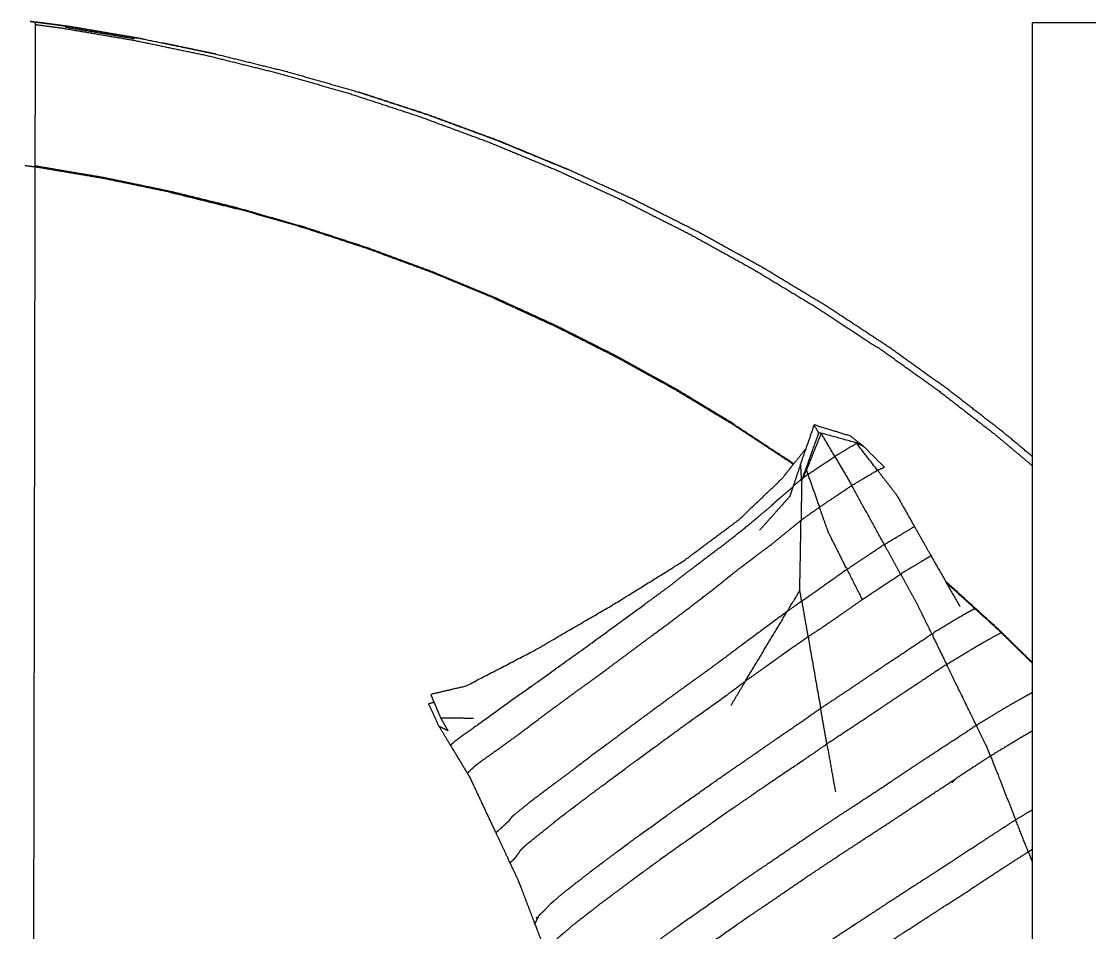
# Model space of a CAD drawing. Header units: millimetres. Extents: x 3429 to 24139, y -631 to 9878.
# Drawn here: x 8386.3 to 8445.8, y 3703 to 3753.8 of the extents above; entities that cross this region are included whole.
import ezdxf

# ---------------------------------------------------------------- set-up
doc = ezdxf.new("R2010")
doc.units = ezdxf.units.MM
doc.layers.add('multid_gorunus_3', color=23, linetype='Continuous', lineweight=13)
doc.layers.add('multid_gorunus_4', color=15, linetype='Continuous', lineweight=9)

# ---------------------------------------------------------------- blocks, each defined once
blk = doc.blocks.new('grup-2')
at = {"layer": 'multid_gorunus_3', "lineweight": -3}
for points, degree, knots in [([(2043.982, 6217.144), (2044.398, 6217.144), (2045.023, 6217.144), (2045.857, 6217.144), (2046.482, 6217.144), (2047.107, 6217.144), (2047.94, 6217.144), (2048.565, 6217.144), (2048.982, 6217.144)], 3, [0, 0, 0, 0, 0.75, 1.125, 1.5, 1.875, 2.25, 3, 3, 3, 3]), ([(2048.982, 6217.144), (2048.982, 6216.155), (2048.982, 6213.761), (2048.982, 6208.959), (2048.982, 6202.868), (2048.982, 6195.487), (2048.982, 6186.836), (2048.982, 6176.969), (2048.982, 6165.969), (2048.982, 6153.941), (2048.982, 6141.024), (2048.982, 6127.365), (2048.982, 6113.136), (2048.982, 6098.504), (2048.982, 6083.653), (2048.982, 6068.742), (2048.982, 6053.94), (2048.982, 6039.26), (2048.982, 6024.58), (2048.982, 6005.778), (2048.982, 5990.869), (2048.982, 5976.016), (2048.982, 5961.387), (2048.982, 5947.155), (2048.982, 5933.498), (2048.982, 5920.578), (2048.982, 5947.227), (2048.982, 5936.226), (2048.982, 5926.36), (2048.982, 5917.707), (2048.982, 5910.327), (2048.982, 5904.236), (2048.982, 5899.433), (2048.982, 5897.04), (2048.982, 5896.051)], 3, [200, 200, 200, 200, 215.285175, 230.934783, 246.910875, 263.16962, 279.661789, 296.333468, 313.127007, 329.982146, 346.837285, 363.630824, 380.302503, 396.794672, 413.053417, 429.029509, 444.679117, 459.964292, 475.249467, 490.899075, 506.875167, 523.133912, 539.62608, 556.29776, 573.091299, 589.946438, 606.801576, 623.595115, 640.266795, 656.758963, 673.017709, 688.9938, 704.643409, 719.928583, 719.928583, 719.928583, 719.928583]), ([(2177.441, 6078.846), (2177.753, 6078.882), (2178.066, 6078.918), (2178.353, 6079.02), (2178.641, 6079.123), (2178.895, 6079.284), (2179.148, 6079.445), (2179.36, 6079.656), (2179.572, 6079.868), (2179.733, 6080.121), (2179.895, 6080.374), (2179.998, 6080.661), (2180.101, 6080.949), (2180.138, 6081.261), (2180.174, 6081.574), (2179.908, 6143.349), (2179.96, 6195.118), (2179.924, 6195.431), (2179.889, 6195.744), (2179.786, 6196.031), (2179.684, 6196.318), (2179.523, 6196.572), (2179.361, 6196.826), (2179.15, 6197.038), (2178.939, 6197.249), (2178.685, 6197.411), (2178.432, 6197.573), (2178.145, 6197.676), (2177.858, 6197.779), (2177.545, 6197.815), (2177.233, 6197.852), (2142.963, 6197.886), (2108.694, 6197.92), (2108.381, 6197.885), (2108.068, 6197.849), (2107.781, 6197.746), (2107.494, 6197.644), (2107.24, 6197.483), (2106.986, 6197.322), (2106.774, 6197.11), (2106.563, 6196.899), (2106.401, 6196.646), (2106.24, 6196.392), (2106.136, 6196.105), (2106.033, 6195.818), (2105.997, 6195.505), (2105.96, 6195.193), (2106.246, 6153.417), (2106.174, 6081.648), (2106.21, 6081.335), (2106.246, 6081.023), (2106.348, 6080.735), (2106.451, 6080.448), (2106.612, 6080.194), (2106.773, 6079.941), (2106.984, 6079.729), (2107.196, 6079.517), (2107.449, 6079.355), (2107.702, 6079.194), (2107.989, 6079.091), (2108.277, 6078.988), (2108.589, 6078.951), (2108.902, 6078.915), (2143.171, 6078.88), (2177.441, 6078.846)], 2, [-16, -16, -16, -15, -15, -14, -14, -13, -13, -12, -12, -11, -11, -10, -10, -9, -9, -8, -8, -7, -7, -6, -6, -5, -5, -4, -4, -3, -3, -2, -2, -1, -1, 0, 0, 1, 1, 2, 2, 3, 3, 4, 4, 5, 5, 6, 6, 7, 7, 8, 8, 9, 9, 10, 10, 11, 11, 12, 12, 13, 13, 14, 14, 15, 15, 16, 16, 16]), ([(2177.441, 6078.846), (2177.753, 6078.882), (2178.066, 6078.918), (2178.353, 6079.02), (2178.641, 6079.123), (2178.895, 6079.284), (2179.148, 6079.445), (2179.36, 6079.656), (2179.572, 6079.868), (2179.733, 6080.121), (2179.895, 6080.374), (2179.998, 6080.661), (2180.101, 6080.949), (2180.138, 6081.261), (2180.174, 6081.574), (2179.908, 6143.349), (2179.96, 6195.118), (2179.924, 6195.431), (2179.889, 6195.744), (2179.786, 6196.031), (2179.684, 6196.318), (2179.523, 6196.572), (2179.361, 6196.826), (2179.15, 6197.038), (2178.939, 6197.249), (2178.685, 6197.411), (2178.432, 6197.573), (2178.145, 6197.676), (2177.858, 6197.779), (2177.545, 6197.815), (2177.233, 6197.852), (2142.963, 6197.886), (2108.694, 6197.92), (2108.381, 6197.885), (2108.068, 6197.849), (2107.781, 6197.746), (2107.494, 6197.644), (2107.24, 6197.483), (2106.986, 6197.322), (2106.774, 6197.11), (2106.563, 6196.899), (2106.401, 6196.646), (2106.24, 6196.392), (2106.136, 6196.105), (2106.033, 6195.818), (2105.997, 6195.505), (2105.96, 6195.193), (2106.246, 6153.417), (2106.174, 6081.648), (2106.21, 6081.335), (2106.246, 6081.023), (2106.348, 6080.735), (2106.451, 6080.448), (2106.612, 6080.194), (2106.773, 6079.941), (2106.984, 6079.729), (2107.196, 6079.517), (2107.449, 6079.355), (2107.702, 6079.194), (2107.989, 6079.091), (2108.277, 6078.988), (2108.589, 6078.951), (2108.902, 6078.915), (2143.171, 6078.88), (2177.441, 6078.846)], 2, [-16, -16, -16, -15, -15, -14, -14, -13, -13, -12, -12, -11, -11, -10, -10, -9, -9, -8, -8, -7, -7, -6, -6, -5, -5, -4, -4, -3, -3, -2, -2, -1, -1, 0, 0, 1, 1, 2, 2, 3, 3, 4, 4, 5, 5, 6, 6, 7, 7, 8, 8, 9, 9, 10, 10, 11, 11, 12, 12, 13, 13, 14, 14, 15, 15, 16, 16, 16]), ([(2058.348, 6193.532), (2058.491, 6193.645), (2058.634, 6193.758), (2058.866, 6193.941), (2059.097, 6194.124), (2060.11, 6194.433), (2061.123, 6194.743), (2061.496, 6193.669), (2061.869, 6192.595), (2062.077, 6191.968), (2062.284, 6191.341), (2062.38, 6191.051), (2062.476, 6190.761)], 2, [0, 0, 0, 1, 1, 2, 2, 3, 3, 4, 4, 5, 5, 6, 6, 6]), ([(2061.761, 6191.767), (2061.31, 6193.029), (2060.858, 6194.292), (2060.991, 6194.517), (2061.123, 6194.743)], 2, [0, 0, 0, 1, 1, 2, 2, 2]), ([(2058.73, 6193.725), (2058.756, 6193.738), (2058.781, 6193.751), (2059.754, 6194.017), (2060.727, 6194.282), (2060.793, 6194.287), (2060.858, 6194.292)], 2, [0, 0, 0, 1, 1, 2, 2, 3, 3, 3]), ([(2059.97, 6192.987), (2060.615, 6192.555), (2061.26, 6192.123), (2061.364, 6192.053), (2061.469, 6191.984), (2061.511, 6192.103), (2061.553, 6192.222), (2061.14, 6193.252), (2060.727, 6194.282), (2060.349, 6193.635), (2059.97, 6192.987)], 2, [0, 0, 0, 1, 1, 2, 2, 3, 3, 4, 4, 5, 5, 5]), ([(2058.787, 6193.694), (2059.379, 6193.341), (2059.97, 6192.987), (2059.497, 6192.178), (2059.024, 6191.369), (2058.31, 6191.795), (2057.596, 6192.222), (2058.174, 6192.968), (2058.753, 6193.714)], 2, [0, 0, 0, 1, 1, 2, 2, 3, 3, 4, 4, 4]), ([(2057.596, 6192.222), (2057.066, 6191.538), (2056.536, 6190.854), (2056.035, 6189.97), (2055.534, 6189.085), (2055.071, 6188.269), (2054.609, 6187.452), (2053.812, 6186.045), (2053.015, 6184.637)], 2, [0, 0, 0, 1, 1, 2, 2, 3, 3, 4, 4, 4]), ([(2057.596, 6192.222), (2057.451, 6192.284), (2057.305, 6192.346), (2057.258, 6192.369), (2057.21, 6192.392)], 2, [0, 0, 0, 1, 1, 2, 2, 2]), ([(2061.469, 6191.984), (2061.519, 6191.948), (2061.57, 6191.912), (2061.656, 6191.848), (2061.743, 6191.785), (2061.648, 6192.004), (2061.553, 6192.222)], 2, [0, 0, 0, 1, 1, 2, 2, 3, 3, 3]), ([(2062.284, 6191.34), (2062.284, 6191.34), (2062.284, 6191.341), (2062.08, 6191.509), (2061.876, 6191.677), (2061.847, 6191.702), (2061.819, 6191.728), (2061.844, 6192.162), (2061.869, 6192.595)], 2, [10.997936, 10.997936, 10.997936, 11, 11, 12, 12, 13, 13, 14, 14, 14]), ([(2081.5, 6177.709), (2081.702, 6178.061), (2081.903, 6178.414), (2082.183, 6179.079), (2082.464, 6179.744), (2081.48, 6179.975), (2080.496, 6180.205), (2078.589, 6181.196), (2076.682, 6182.186), (2074.458, 6183.48), (2072.235, 6184.775), (2070.325, 6185.961), (2068.414, 6187.147), (2066.857, 6188.31), (2065.299, 6189.473), (2064.096, 6190.619), (2062.893, 6191.766), (2062.582, 6192.158), (2062.271, 6192.55)], 2, [-6, -6, -6, -5, -5, -4, -4, -3, -3, -2, -2, -1, -1, 0, 0, 1, 1, 2, 2, 2.42056, 2.42056, 2.42056]), ([(2061.813, 6191.623), (2061.831, 6190.528), (2061.85, 6189.433), (2061.774, 6189.489), (2061.698, 6189.544), (2061.261, 6189.855), (2060.824, 6190.165), (2059.924, 6190.767), (2059.024, 6191.369)], 2, [0, 0, 0, 1, 1, 2, 2, 3, 3, 4, 4, 4]), ([(2056.307, 6186.434), (2056.76, 6187.257), (2057.213, 6188.08), (2058.118, 6189.724), (2059.024, 6191.369)], 2, [0, 0, 0, 1, 1, 2, 2, 2]), ([(2076.931, 6180.131), (2076.7, 6180.298), (2076.469, 6180.466), (2074.788, 6181.675), (2073.107, 6182.884), (2071.795, 6183.844), (2070.483, 6184.805), (2069.856, 6185.265), (2069.228, 6185.725), (2068.553, 6186.25), (2067.878, 6186.774), (2066.909, 6187.508), (2065.941, 6188.241), (2065.348, 6188.714), (2064.755, 6189.186), (2064.177, 6189.671), (2063.598, 6190.155), (2063.404, 6190.338), (2063.209, 6190.521), (2062.756, 6190.903), (2062.303, 6191.285)], 2, [0, 0, 0, 1, 1, 2, 2, 3, 3, 4, 4, 5, 5, 6, 6, 7, 7, 8, 8, 9, 9, 9.968291, 9.968291, 9.968291]), ([(2057.213, 6188.08), (2057.703, 6187.753), (2058.193, 6187.426), (2058.741, 6187.059), (2059.288, 6186.693), (2059.808, 6187.73), (2060.328, 6188.767), (2060.576, 6189.466), (2060.824, 6190.165)], 2, [0, 0, 0, 1, 1, 2, 2, 3, 3, 4, 4, 4]), ([(2057.213, 6188.08), (2056.847, 6188.3), (2056.48, 6188.52), (2056.007, 6188.802), (2055.534, 6189.085)], 2, [0, 0, 0, 1, 1, 2, 2, 2]), ([(2059.288, 6186.693), (2060.351, 6185.942), (2061.413, 6185.191), (2061.538, 6185.106), (2061.664, 6185.02), (2061.737, 6184.972), (2061.811, 6184.923), (2061.864, 6185.221), (2061.916, 6185.519), (2061.883, 6187.476), (2061.85, 6189.433)], 2, [0, 0, 0, 1, 1, 2, 2, 3, 3, 4, 4, 5, 5, 5]), ([(2080.426, 6175.35), (2080.184, 6175.574), (2079.941, 6175.798), (2079.905, 6175.827), (2079.868, 6175.855), (2079.841, 6175.875), (2079.814, 6175.894), (2079.527, 6176.101), (2079.239, 6176.307), (2078.412, 6176.901), (2077.585, 6177.496), (2077.018, 6177.926), (2076.451, 6178.356), (2075.624, 6178.968), (2074.797, 6179.579), (2074.038, 6180.129), (2073.279, 6180.678), (2072.426, 6181.312), (2071.572, 6181.945), (2070.822, 6182.503), (2070.072, 6183.06), (2069.453, 6183.519), (2068.834, 6183.979), (2067.89, 6184.701), (2066.945, 6185.424), (2066.139, 6186.066), (2065.333, 6186.708), (2064.834, 6187.084), (2064.335, 6187.46), (2063.961, 6187.738), (2063.587, 6188.016), (2062.941, 6188.54), (2062.295, 6189.064), (2062.093, 6189.23), (2061.891, 6189.396), (2061.87, 6189.415), (2061.85, 6189.433)], 2, [5, 5, 5, 6, 6, 7, 7, 8, 8, 9, 9, 10, 10, 11, 11, 12, 12, 13, 13, 14, 14, 15, 15, 16, 16, 17, 17, 18, 18, 19, 19, 20, 20, 21, 21, 22, 22, 23, 23, 23]), ([(2054.609, 6187.452), (2054.909, 6187.273), (2055.208, 6187.094), (2055.757, 6186.764), (2056.307, 6186.434), (2055.853, 6185.611), (2055.4, 6184.787), (2054.986, 6183.941), (2054.573, 6183.096)], 2, [0, 0, 0, 1, 1, 2, 2, 3, 3, 4, 4, 4]), ([(2059.288, 6186.693), (2058.865, 6185.851), (2058.443, 6185.008), (2058.11, 6185.231), (2057.778, 6185.454), (2057.042, 6185.944), (2056.307, 6186.434)], 2, [0, 0, 0, 1, 1, 2, 2, 3, 3, 3]), ([(2053.759, 6185.951), (2053.699, 6185.901), (2053.639, 6185.85), (2052.263, 6184.602), (2050.888, 6183.354), (2049.935, 6182.418), (2048.982, 6181.483)], 2, [4.957788, 4.957788, 4.957788, 5, 5, 6, 6, 6.720742, 6.720742, 6.720742]), ([(2061.811, 6184.923), (2061.916, 6184.85), (2062.02, 6184.778), (2062.318, 6184.565), (2062.616, 6184.353), (2062.266, 6184.936), (2061.916, 6185.519)], 2, [0, 0, 0, 1, 1, 2, 2, 3, 3, 3]), ([(2058.443, 6185.008), (2059.089, 6184.552), (2059.735, 6184.095), (2060.278, 6183.726), (2060.821, 6183.357), (2061.141, 6183.145), (2061.46, 6182.934), (2061.109, 6180.945), (2060.758, 6178.956)], 2, [0, 0, 0, 1, 1, 2, 2, 3, 3, 4, 4, 4]), ([(2052.16, 6184.508), (2052.339, 6184.414), (2052.517, 6184.32), (2052.619, 6184.264), (2052.721, 6184.207), (2052.756, 6184.187), (2052.792, 6184.167), (2052.851, 6184.131), (2052.91, 6184.095), (2053.742, 6183.596), (2054.573, 6183.096), (2054.159, 6182.249), (2053.745, 6181.402), (2053.138, 6181.768), (2052.53, 6182.133), (2052.257, 6182.298), (2051.984, 6182.464), (2051.82, 6182.557), (2051.656, 6182.649), (2051.186, 6182.911), (2050.716, 6183.173), (2050.712, 6183.175), (2050.708, 6183.177)], 2, [1.64116, 1.64116, 1.64116, 2, 2, 3, 3, 4, 4, 5, 5, 6, 6, 7, 7, 8, 8, 9, 9, 10, 10, 11, 11, 11.05177, 11.05177, 11.05177]), ([(2062.616, 6184.353), (2063.844, 6183.446), (2065.072, 6182.539), (2065.927, 6181.898), (2066.782, 6181.257), (2067.414, 6180.805), (2068.046, 6180.353), (2068.897, 6179.732), (2069.747, 6179.111), (2070.359, 6178.657), (2070.971, 6178.203), (2071.442, 6177.854), (2071.912, 6177.504), (2072.709, 6176.912), (2073.505, 6176.32), (2074.156, 6175.826), (2074.806, 6175.331), (2075.272, 6174.986), (2075.737, 6174.642), (2076.329, 6174.191), (2076.922, 6173.74), (2077.38, 6173.374), (2077.837, 6173.008), (2077.918, 6172.932), (2077.998, 6172.856), (2078.009, 6172.834), (2078.02, 6172.812), (2078.073, 6172.74), (2078.127, 6172.669), (2078.48, 6172.347), (2078.834, 6172.026)], 2, [0, 0, 0, 1, 1, 2, 2, 3, 3, 4, 4, 5, 5, 6, 6, 7, 7, 8, 8, 9, 9, 10, 10, 11, 11, 12, 12, 13, 13, 14, 14, 15, 15, 15]), ([(2060.407, 6176.966), (2060.582, 6177.961), (2060.758, 6178.956), (2059.947, 6179.493), (2059.137, 6180.03), (2058.345, 6180.567), (2057.554, 6181.105), (2057.263, 6181.301), (2056.973, 6181.498), (2056.868, 6181.567), (2056.763, 6181.636), (2056.644, 6181.714), (2056.524, 6181.793), (2055.549, 6182.444), (2054.573, 6183.096)], 2, [0, 0, 0, 1, 1, 2, 2, 3, 3, 4, 4, 5, 5, 6, 6, 7, 7, 7]), ([(2061.46, 6182.934), (2061.913, 6182.619), (2062.365, 6182.304), (2063.658, 6181.384), (2064.95, 6180.464), (2065.357, 6179.785), (2065.764, 6179.106)], 2, [0, 0, 0, 1, 1, 2, 2, 3, 3, 3]), ([(2051.298, 6176.298), (2051.397, 6176.549), (2051.497, 6176.801), (2051.793, 6177.408), (2052.09, 6178.015), (2052.918, 6179.709), (2053.745, 6181.402)], 2, [0, 0, 0, 1, 1, 2, 2, 3, 3, 3]), ([(2053.745, 6181.402), (2054.459, 6180.926), (2055.172, 6180.45), (2055.556, 6180.198), (2055.941, 6179.946), (2056.278, 6179.724), (2056.615, 6179.502), (2057.457, 6178.932), (2058.299, 6178.362), (2058.4, 6178.295), (2058.501, 6178.229), (2059.454, 6177.598), (2060.407, 6176.966), (2060.171, 6175.632), (2059.936, 6174.297)], 2, [0, 0, 0, 1, 1, 2, 2, 3, 3, 4, 4, 5, 5, 6, 6, 7, 7, 7]), ([(2078.05, 6170.353), (2077.916, 6170.475), (2077.781, 6170.598), (2077.654, 6170.769), (2077.527, 6170.941), (2077.501, 6170.993), (2077.475, 6171.045), (2077.283, 6171.227), (2077.09, 6171.409), (2076.474, 6171.902), (2075.857, 6172.395), (2075.72, 6172.505), (2075.584, 6172.616), (2075.535, 6172.658), (2075.486, 6172.701), (2075.364, 6172.795), (2075.243, 6172.89), (2074.398, 6173.528), (2073.553, 6174.167), (2072.596, 6174.88), (2071.639, 6175.594), (2071.468, 6175.722), (2071.296, 6175.85), (2071.115, 6175.98), (2070.934, 6176.11), (2069.777, 6176.958), (2068.62, 6177.806), (2068.354, 6177.997), (2068.088, 6178.189), (2067.058, 6178.926), (2066.028, 6179.662), (2065.807, 6179.828), (2065.585, 6179.994), (2065.268, 6180.229), (2064.95, 6180.464)], 2, [2, 2, 2, 3, 3, 4, 4, 5, 5, 6, 6, 7, 7, 8, 8, 9, 9, 10, 10, 11, 11, 12, 12, 13, 13, 14, 14, 15, 15, 16, 16, 17, 17, 18, 18, 19, 19, 19]), ([(2052.09, 6178.015), (2051.93, 6178.112), (2051.769, 6178.208), (2051.068, 6178.633), (2050.367, 6179.058), (2049.947, 6179.296), (2049.527, 6179.533), (2049.234, 6179.697), (2048.941, 6179.86)], 2, [0, 0, 0, 1, 1, 2, 2, 3, 3, 4, 4, 4]), ([(2076.969, 6180.103), (2078.442, 6179.043), (2079.915, 6177.984), (2080.426, 6177.617), (2080.938, 6177.25), (2080.986, 6177.215), (2081.034, 6177.179), (2081.099, 6177.129), (2081.165, 6177.079), (2081.264, 6176.988), (2081.362, 6176.896)], 2, [0, 0, 0, 1, 1, 2, 2, 3, 3, 4, 4, 5, 5, 5]), ([(2076.534, 6167.214), (2076.481, 6167.319), (2076.428, 6167.424), (2076.289, 6167.556), (2076.15, 6167.687), (2075.965, 6167.884), (2075.779, 6168.081), (2075.726, 6168.125), (2075.673, 6168.168), (2075.506, 6168.313), (2075.339, 6168.459), (2075.147, 6168.62), (2074.955, 6168.781), (2074.225, 6169.346), (2073.495, 6169.911), (2073.443, 6169.952), (2073.391, 6169.993), (2073.328, 6170.04), (2073.264, 6170.087), (2072.383, 6170.749), (2071.502, 6171.41), (2071.175, 6171.648), (2070.848, 6171.886), (2070.07, 6172.445), (2069.292, 6173.005), (2069.177, 6173.089), (2069.062, 6173.173), (2068.89, 6173.297), (2068.717, 6173.421), (2067.407, 6174.343), (2066.097, 6175.265), (2065.339, 6175.785), (2064.581, 6176.305), (2063.868, 6176.804), (2063.154, 6177.303), (2062.801, 6177.542), (2062.447, 6177.781), (2061.603, 6178.368), (2060.758, 6178.956)], 2, [0, 0, 0, 1, 1, 2, 2, 3, 3, 4, 4, 5, 5, 6, 6, 7, 7, 8, 8, 9, 9, 10, 10, 11, 11, 12, 12, 13, 13, 14, 14, 15, 15, 16, 16, 17, 17, 18, 18, 19, 19, 19]), ([(2075.039, 6162.708), (2075.522, 6163.972), (2076.005, 6165.237), (2076.333, 6166.094), (2076.661, 6166.951), (2077.115, 6168.14), (2077.57, 6169.329), (2077.81, 6169.841), (2078.05, 6170.353), (2078.442, 6171.189), (2078.834, 6172.026), (2079.557, 6173.566), (2080.279, 6175.107), (2080.353, 6175.229), (2080.426, 6175.35), (2080.894, 6176.123), (2081.362, 6176.896), (2081.685, 6177.429), (2082.008, 6177.961), (2082.296, 6178.587), (2082.585, 6179.212), (2082.432, 6179.26), (2082.28, 6179.308)], 2, [1.231822, 1.231822, 1.231822, 2, 2, 3, 3, 4, 4, 5, 5, 6, 6, 7, 7, 8, 8, 9, 9, 10, 10, 11, 11, 11.81021, 11.81021, 11.81021]), ([(2074.806, 6161.931), (2074.769, 6162.002), (2074.731, 6162.073), (2074.635, 6162.197), (2074.539, 6162.322), (2074.142, 6162.668), (2073.745, 6163.015), (2073.659, 6163.091), (2073.573, 6163.168), (2073.467, 6163.251), (2073.361, 6163.333), (2072.764, 6163.802), (2072.167, 6164.27), (2071.33, 6164.897), (2070.494, 6165.524), (2070.424, 6165.576), (2070.353, 6165.628), (2070.276, 6165.683), (2070.199, 6165.739), (2069.41, 6166.308), (2068.62, 6166.877), (2068.332, 6167.084), (2068.044, 6167.29), (2066.8, 6168.155), (2065.557, 6169.021), (2065.38, 6169.146), (2065.203, 6169.271), (2065.002, 6169.41), (2064.8, 6169.549), (2063.59, 6170.375), (2062.379, 6171.202), (2061.894, 6171.529), (2061.408, 6171.856), (2060.656, 6172.358), (2059.905, 6172.86), (2059.661, 6173.02), (2059.417, 6173.18), (2059.063, 6173.411), (2058.709, 6173.643), (2057.71, 6174.301), (2056.712, 6174.959), (2056.306, 6175.234), (2055.9, 6175.509), (2055.098, 6176.037), (2054.296, 6176.565), (2053.381, 6177.164), (2052.466, 6177.764), (2052.278, 6177.889), (2052.09, 6178.015)], 2, [0, 0, 0, 1, 1, 2, 2, 3, 3, 4, 4, 5, 5, 6, 6, 7, 7, 8, 8, 9, 9, 10, 10, 11, 11, 12, 12, 13, 13, 14, 14, 15, 15, 16, 16, 17, 17, 18, 18, 19, 19, 20, 20, 21, 21, 22, 22, 23, 23, 24, 24, 24]), ([(2048.982, 6177.682), (2049.27, 6177.518), (2049.559, 6177.355), (2049.876, 6177.163), (2050.192, 6176.971), (2050.689, 6176.669), (2051.185, 6176.367), (2051.242, 6176.333), (2051.298, 6176.298), (2050.598, 6174.52), (2049.898, 6172.743)], 2, [5.473323, 5.473323, 5.473323, 6, 6, 7, 7, 8, 8, 9, 9, 10, 10, 10]), ([(2060.407, 6176.966), (2060.891, 6176.63), (2061.375, 6176.293), (2062.551, 6175.499), (2063.727, 6174.704), (2063.796, 6174.656), (2063.864, 6174.608), (2064.102, 6174.445), (2064.339, 6174.282), (2065.203, 6173.686), (2066.067, 6173.09), (2067.091, 6172.365), (2068.114, 6171.641), (2068.463, 6171.398), (2068.812, 6171.156), (2069.169, 6170.9), (2069.525, 6170.643), (2070.331, 6170.058), (2071.136, 6169.473), (2071.702, 6169.048), (2072.268, 6168.623), (2072.638, 6168.347), (2073.009, 6168.071), (2073.316, 6167.83), (2073.623, 6167.59), (2074.068, 6167.245), (2074.513, 6166.901), (2074.773, 6166.682), (2075.033, 6166.464), (2075.207, 6166.315), (2075.38, 6166.167), (2075.567, 6165.967), (2075.755, 6165.767), (2075.802, 6165.716), (2075.85, 6165.665), (2075.877, 6165.64), (2075.905, 6165.614), (2075.915, 6165.593), (2075.925, 6165.572)], 2, [0, 0, 0, 1, 1, 2, 2, 3, 3, 4, 4, 5, 5, 6, 6, 7, 7, 8, 8, 9, 9, 10, 10, 11, 11, 12, 12, 13, 13, 14, 14, 15, 15, 16, 16, 17, 17, 18, 18, 19, 19, 19]), ([(2051.298, 6176.298), (2051.366, 6176.254), (2051.433, 6176.21), (2052.325, 6175.627), (2053.216, 6175.043)], 2, [0, 0, 0, 1, 1, 2, 2, 2]), ([(2074.228, 6160.133), (2074.182, 6160.221), (2074.136, 6160.308), (2074.08, 6160.379), (2074.025, 6160.451), (2073.797, 6160.65), (2073.569, 6160.849), (2073.286, 6161.1), (2073.003, 6161.352), (2072.655, 6161.624), (2072.307, 6161.896), (2071.944, 6162.18), (2071.582, 6162.465), (2071.073, 6162.845), (2070.565, 6163.226), (2070.154, 6163.532), (2069.742, 6163.838), (2069.288, 6164.162), (2068.833, 6164.487), (2068.114, 6165.005), (2067.395, 6165.524), (2066.319, 6166.275), (2065.242, 6167.027), (2064.919, 6167.251), (2064.595, 6167.475), (2064.294, 6167.677), (2063.992, 6167.88), (2062.802, 6168.692), (2061.613, 6169.504), (2060.735, 6170.09), (2059.858, 6170.676), (2059.243, 6171.079), (2058.629, 6171.482), (2057.736, 6172.065), (2056.844, 6172.648), (2056.381, 6172.953), (2055.919, 6173.258), (2055.731, 6173.385), (2055.542, 6173.513), (2054.508, 6174.194), (2053.474, 6174.875)], 2, [0, 0, 0, 1, 1, 2, 2, 3, 3, 4, 4, 5, 5, 6, 6, 7, 7, 8, 8, 9, 9, 10, 10, 11, 11, 12, 12, 13, 13, 14, 14, 15, 15, 16, 16, 17, 17, 18, 18, 19, 19, 20, 20, 20]), ([(2049.898, 6172.743), (2049.44, 6173.022), (2048.983, 6173.302), (2048.982, 6173.302), (2048.982, 6173.303)], 2, [0, 0, 0, 1, 1, 1.001737, 1.001737, 1.001737]), ([(2049.197, 6170.965), (2049.547, 6171.854), (2049.898, 6172.743), (2050.443, 6172.39), (2050.988, 6172.037), (2051.517, 6171.691), (2052.046, 6171.345), (2052.825, 6170.832), (2053.605, 6170.32), (2053.982, 6170.075), (2054.359, 6169.831), (2054.687, 6169.619), (2055.014, 6169.408), (2056.028, 6168.75), (2057.042, 6168.092), (2057.572, 6167.745), (2058.102, 6167.399), (2058.933, 6166.854), (2059.764, 6166.309), (2059.91, 6166.211), (2060.057, 6166.113), (2060.255, 6165.977), (2060.454, 6165.842), (2061.791, 6164.944), (2063.127, 6164.045), (2064.56, 6163.053), (2065.993, 6162.06)], 2, [0, 0, 0, 1, 1, 2, 2, 3, 3, 4, 4, 5, 5, 6, 6, 7, 7, 8, 8, 9, 9, 10, 10, 11, 11, 12, 12, 13, 13, 13]), ([(2072.257, 6154.805), (2072.232, 6154.871), (2072.206, 6154.938), (2072.141, 6155.043), (2072.076, 6155.148), (2071.812, 6155.382), (2071.547, 6155.617), (2071.318, 6155.821), (2071.089, 6156.025), (2070.766, 6156.278), (2070.443, 6156.532), (2070.046, 6156.842), (2069.649, 6157.153), (2069.171, 6157.507), (2068.693, 6157.861), (2068.212, 6158.219), (2067.731, 6158.577), (2066.975, 6159.118), (2066.219, 6159.66), (2065.726, 6160.007), (2065.234, 6160.353), (2064.782, 6160.662), (2064.331, 6160.97), (2063.308, 6161.681), (2062.285, 6162.392), (2061.061, 6163.215), (2059.836, 6164.038), (2059.525, 6164.244), (2059.213, 6164.451), (2058.895, 6164.657), (2058.578, 6164.864), (2057.391, 6165.64), (2056.203, 6166.416), (2055.512, 6166.864), (2054.821, 6167.313), (2054.205, 6167.71), (2053.59, 6168.107), (2052.881, 6168.567), (2052.172, 6169.027), (2051.753, 6169.303), (2051.334, 6169.578), (2051.049, 6169.765), (2050.765, 6169.951), (2049.981, 6170.458), (2049.197, 6170.965), (2049.089, 6170.692), (2048.982, 6170.418)], 2, [7, 7, 7, 8, 8, 9, 9, 10, 10, 11, 11, 12, 12, 13, 13, 14, 14, 15, 15, 16, 16, 17, 17, 18, 18, 19, 19, 20, 20, 21, 21, 22, 22, 23, 23, 24, 24, 25, 25, 26, 26, 27, 27, 28, 28, 29, 29, 29.323456, 29.323456, 29.323456])]:
    blk.add_open_spline(points, degree=degree, knots=knots, dxfattribs=at)
for points in [[(2057.21, 6192.393), (2057.779, 6192.962), (2058.348, 6193.532)], [(2058.348, 6193.532), (2058.539, 6193.629), (2058.73, 6193.725)], [(2058.634, 6193.758), (2058.671, 6193.736), (2058.708, 6193.714)], [(2058.73, 6193.725), (2058.738, 6193.721), (2058.746, 6193.717)], [(2058.753, 6193.714), (2058.749, 6193.716), (2058.746, 6193.717)], [(2058.787, 6193.694), (2058.77, 6193.704), (2058.753, 6193.714)], [(2058.787, 6193.694), (2058.784, 6193.722), (2058.781, 6193.751)], [(2062.252, 6192.575), (2061.918, 6192.997), (2061.584, 6193.418)], [(2061.469, 6191.984), (2061.146, 6191.075), (2060.824, 6190.165)], [(2061.813, 6191.623), (2061.778, 6191.704), (2061.743, 6191.785)], [(2061.743, 6191.785), (2061.752, 6191.776), (2061.761, 6191.767)], [(2061.819, 6191.728), (2061.79, 6191.748), (2061.761, 6191.767)], [(2061.813, 6191.623), (2061.816, 6191.676), (2061.819, 6191.728)], [(2062.476, 6190.761), (2063.318, 6189.817), (2064.16, 6188.873)], [(2061.811, 6184.923), (2061.636, 6183.928), (2061.46, 6182.934)], [(2064.95, 6180.464), (2063.783, 6182.408), (2062.616, 6184.353)], [(2076.931, 6180.131), (2076.946, 6180.135), (2076.96, 6180.139)], [(2076.931, 6180.131), (2076.942, 6180.123), (2076.953, 6180.114)], [(2076.953, 6180.114), (2076.961, 6180.109), (2076.969, 6180.103)], [(2076.969, 6180.103), (2076.964, 6180.121), (2076.96, 6180.139)], [(2080.079, 6178.391), (2080.991, 6178.403), (2081.903, 6178.414)], [(2082.008, 6177.961), (2081.754, 6177.835), (2081.5, 6177.709)], [(2053.474, 6174.875), (2053.345, 6174.959), (2053.216, 6175.043)], [(2053.216, 6175.043), (2053.33, 6174.927), (2053.443, 6174.812)], [(2053.474, 6174.875), (2053.458, 6174.843), (2053.443, 6174.812)], [(2049.197, 6170.965), (2049.089, 6171.031), (2048.982, 6171.097)], [(2076.533, 6167.203), (2076.553, 6167.261), (2076.572, 6167.318)], [(2076.534, 6167.214), (2076.534, 6167.209), (2076.533, 6167.204)], [(2076.661, 6166.951), (2076.597, 6167.077), (2076.533, 6167.203)], [(2076.534, 6167.214), (2076.553, 6167.266), (2076.572, 6167.318)]]:
    blk.add_open_spline(points, degree=2, dxfattribs=at)
at = {"layer": 'multid_gorunus_4', "lineweight": -3}
blk.add_lwpolyline([(2104.486, 6217.191), (2105.059, 5896.203)], dxfattribs=at)
for points, knots in [([(2104.486, 6217.053), (2103.785, 6216.961), (2103.083, 6216.869), (2101.058, 6216.525), (2099.032, 6216.181), (2097.015, 6215.762), (2094.998, 6215.343), (2092.995, 6214.848), (2090.993, 6214.354), (2089.009, 6213.786), (2087.026, 6213.217), (2085.068, 6212.576), (2083.11, 6211.934), (2081.18, 6211.221), (2079.25, 6210.508), (2077.352, 6209.723), (2075.453, 6208.939), (2073.588, 6208.085), (2071.724, 6207.232), (2069.896, 6206.309), (2068.069, 6205.387), (2066.281, 6204.398), (2064.494, 6203.409), (2062.748, 6202.354), (2061.003, 6201.3), (2059.303, 6200.181), (2057.603, 6199.063), (2057.594, 6199.072), (2057.585, 6199.082), (2055.933, 6197.901), (2054.28, 6196.72), (2052.678, 6195.479), (2051.076, 6194.238), (2050.029, 6193.36), (2048.982, 6192.481)], [78.654097, 78.654097, 78.654097, 79, 79, 80, 80, 81, 81, 82, 82, 83, 83, 84, 84, 85, 85, 86, 86, 87, 87, 88, 88, 89, 89, 90, 90, 91, 91, 92, 92, 93, 93, 94, 94, 94.676169, 94.676169, 94.676169]), ([(2104.77, 6217.228), (2103.694, 6217.088), (2102.619, 6216.947), (2100.573, 6216.602), (2098.527, 6216.256), (2096.499, 6215.836), (2094.471, 6215.415), (2092.464, 6214.92), (2090.456, 6214.425), (2088.471, 6213.857), (2086.487, 6213.288), (2084.527, 6212.646), (2082.568, 6212.004), (2080.636, 6211.29), (2078.705, 6210.576), (2076.805, 6209.792), (2074.905, 6209.007), (2074.892, 6209.003), (2074.88, 6209), (2076.78, 6209.784), (2078.68, 6210.569), (2080.611, 6211.283), (2082.542, 6211.997), (2084.501, 6212.639), (2086.46, 6213.281), (2086.473, 6213.284), (2086.487, 6213.288)], [1.478519, 1.478519, 1.478519, 2, 2, 3, 3, 4, 4, 5, 5, 6, 6, 7, 7, 8, 8, 9, 9, 10, 10, 11, 11, 12, 12, 13, 13, 13.006571, 13.006571, 13.006571]), ([(2098.494, 6216.249), (2100.519, 6216.593), (2102.544, 6216.936), (2103.657, 6217.082), (2104.77, 6217.228)], [-3.996903, -3.996903, -3.996903, -3, -3, -2.453957, -2.453957, -2.453957]), ([(2102.817, 6216.909), (2100.895, 6216.587), (2098.972, 6216.264), (2098.969, 6216.266), (2098.966, 6216.267)], [26.07328, 26.07328, 26.07328, 27, 27, 27.296904, 27.296904, 27.296904]), ([(2094.44, 6215.407), (2094.44, 6215.407), (2094.44, 6215.407), (2095.94, 6215.719), (2097.441, 6216.031)], [14.9999841, 14.9999841, 14.9999841, 15, 15, 15.7426547, 15.7426547, 15.7426547]), ([(2090.429, 6214.418), (2090.429, 6214.418), (2090.43, 6214.418), (2090.443, 6214.421), (2090.456, 6214.425)], [13.999891925, 13.999891925, 13.999891925, 14, 14, 14.006642256, 14.006642256, 14.006642256]), ([(2048.982, 6192.992), (2049.744, 6193.632), (2050.507, 6194.271), (2052.109, 6195.513), (2053.712, 6196.754), (2055.365, 6197.936), (2057.018, 6199.117), (2058.719, 6200.236), (2060.42, 6201.355), (2062.167, 6202.41), (2063.913, 6203.465), (2065.702, 6204.455), (2067.491, 6205.445), (2069.319, 6206.368), (2071.148, 6207.291), (2073.014, 6208.145), (2074.88, 6209)], [-4.491987, -4.491987, -4.491987, -4, -4, -3, -3, -2, -2, -1, -1, 0, 0, 1, 1, 2, 2, 3, 3, 3]), ([(2104.506, 6209.183), (2104.444, 6209.175), (2104.382, 6209.167), (2102.516, 6208.85), (2100.651, 6208.533), (2098.792, 6208.147), (2096.934, 6207.76), (2095.088, 6207.305), (2093.242, 6206.849), (2091.415, 6206.325), (2089.587, 6205.801), (2087.782, 6205.21), (2085.978, 6204.619), (2084.199, 6203.962), (2082.42, 6203.304), (2080.67, 6202.581), (2078.921, 6201.859), (2077.202, 6201.072), (2075.484, 6200.285), (2073.799, 6199.435), (2072.115, 6198.585), (2070.467, 6197.673), (2068.82, 6196.761), (2067.211, 6195.789), (2065.603, 6194.818), (2065.608, 6194.808), (2065.612, 6194.799), (2064.046, 6193.768), (2062.48, 6192.738), (2062.366, 6192.656), (2062.252, 6192.575)], [13.966596, 13.966596, 13.966596, 14, 14, 15, 15, 16, 16, 17, 17, 18, 18, 19, 19, 20, 20, 21, 21, 22, 22, 23, 23, 24, 24, 25, 25, 26, 26, 27, 27, 27.074853, 27.074853, 27.074853]), ([(2096.89, 6207.687), (2096.896, 6207.687), (2096.902, 6207.688), (2098.768, 6208.075), (2100.634, 6208.462), (2102.515, 6208.779), (2104.397, 6209.097), (2104.723, 6209.14), (2105.05, 6209.183)], [4.691056, 4.691056, 4.691056, 5, 5, 6, 6, 7, 7, 7.172452, 7.172452, 7.172452]), ([(2078.923, 6201.798), (2078.923, 6201.798), (2078.923, 6201.798), (2080.672, 6202.52), (2082.42, 6203.242), (2084.198, 6203.899), (2085.975, 6204.556), (2087.778, 6205.147), (2089.581, 6205.738), (2091.408, 6206.261), (2093.234, 6206.785), (2095.08, 6207.24), (2096.925, 6207.695), (2096.914, 6207.692), (2096.902, 6207.688), (2095.056, 6207.233), (2093.209, 6206.777)], [-6.008094, -6.008094, -6.008094, -6, -6, -5, -5, -4, -4, -3, -3, -2, -2, -1, -1, 0, 0, 0.999751, 0.999751, 0.999751]), ([(2078.923, 6201.798), (2077.206, 6201.012), (2075.489, 6200.225), (2073.806, 6199.376), (2072.123, 6198.526), (2070.476, 6197.615), (2068.83, 6196.704), (2067.222, 6195.733), (2065.615, 6194.762), (2064.05, 6193.732), (2062.484, 6192.702), (2062.378, 6192.626), (2062.271, 6192.55)], [-3, -3, -3, -2, -2, -1, -1, 0, 0, 1, 1, 2, 2, 2.069923, 2.069923, 2.069923]), ([(2053.802, 6186.026), (2053.716, 6185.954), (2053.63, 6185.883), (2052.254, 6184.634), (2050.878, 6183.385), (2049.93, 6182.454), (2048.982, 6181.524)], [29.939883, 29.939883, 29.939883, 30, 30, 31, 31, 31.71666, 31.71666, 31.71666])]:
    blk.add_open_spline(points, degree=2, knots=knots, dxfattribs=at)

msp = doc.modelspace()

# ---------------------------------------------------------------- block references
at = {"xscale": -1}
msp.add_blockref('grup-2', (10491.554, -2463.465), dxfattribs=at)

doc.saveas('drawing.dxf')
